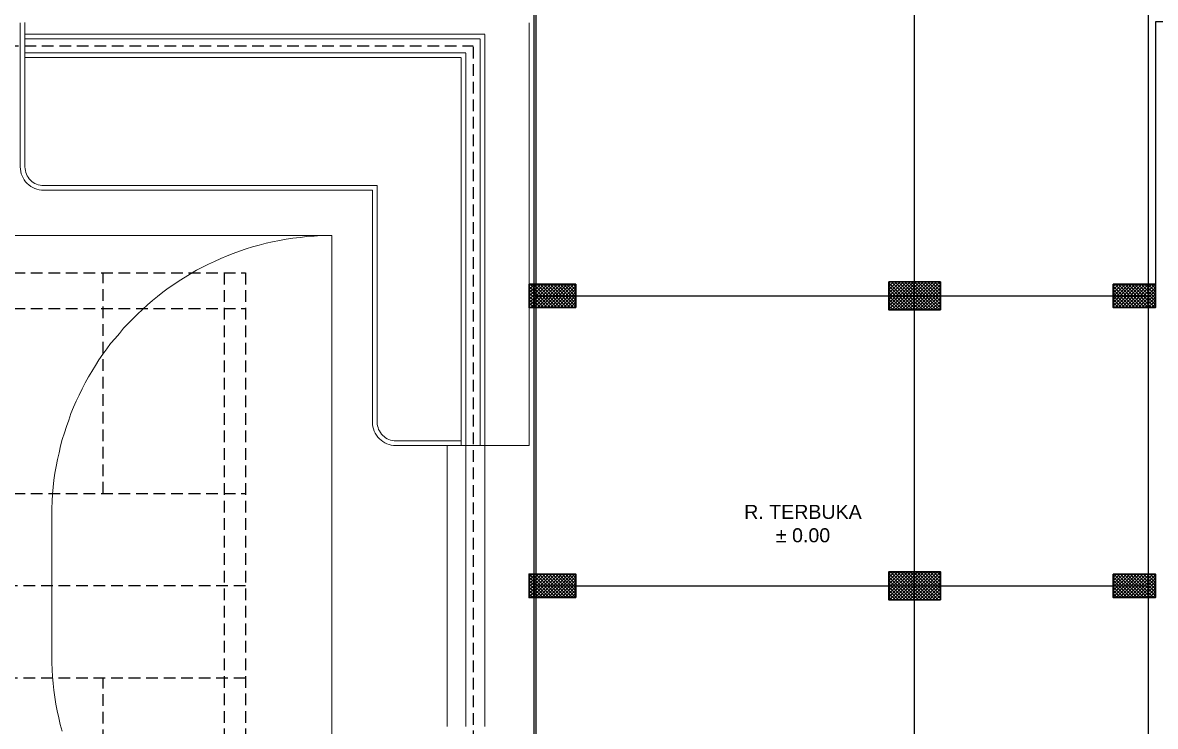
# Model space of a CAD drawing. Header units: inches. Extents: x -1 to 125, y -2 to 87.
# Drawn here: x 34.97 to 59.2, y 41.71 to 56.76 of the extents above; entities that cross this region are included whole.
import ezdxf

# ---------------------------------------------------------------- set-up
doc = ezdxf.new("R2010")
doc.units = ezdxf.units.IN
doc.header["$MEASUREMENT"] = 0
doc.linetypes.add('$0$HIDDEN', pattern=[0.375, 0.25, -0.125])
doc.linetypes.add('HelipadXX$0$Core-03$0$HIDDEN', pattern=[0.375, 0.25, -0.125])
for name, color, linetype, lineweight in [('ars', 11, 'Continuous', 0), ('KOL', 1, 'Continuous', 30), ('KOLOM', 4, 'Continuous', 9), ('lan', 7, 'Continuous', 15), ('NOT', 7, 'Continuous', 20), ('SANITAIR', 15, 'Continuous', 9)]:
    doc.layers.add(name, color=color, linetype=linetype, lineweight=lineweight)
doc.layers.add('as', color=1, linetype='Continuous', plot=False)
doc.layers.add('LANTAI', color=57, linetype='Continuous')
doc.layers.add('POLYLINE TPAK', color=4, linetype='Continuous', lineweight=20, plot=False)
doc.styles.get("Standard").update_dxf_attribs({"font": 'arial.ttf'})
pattern_1 = [(45, (0, -5), (-0.03535534, 0.03535534), []), (135, (0, -5), (-0.03535534, -0.03535534), [])]

# ---------------------------------------------------------------- blocks, each defined once
blk = doc.blocks.new('k1')
at = {"layer": 'ars'}
h = blk.add_hatch(dxfattribs=at)
h.set_pattern_fill('_USER', color=256, scale=0.05, angle=45, double=1, pattern_type=0)
h.set_pattern_definition(pattern_1)
h.paths.add_polyline_path([(-0.3, -0.55), (0.3, -0.55), (0.3, 0.55), (-0.3, 0.55)])
at = {"layer": 'KOL'}
blk.add_lwpolyline([(-0.3, -0.55), (0.3, -0.55), (0.3, 0.55), (-0.3, 0.55)], close=True, dxfattribs=at)
blk = doc.blocks.new('k3')
at = {"layer": 'ars'}
h = blk.add_hatch(dxfattribs=at)
h.set_pattern_fill('_USER', color=256, scale=0.05, angle=45, double=1, pattern_type=0)
h.set_pattern_definition([(45, (0, -5.05), (-0.03535534, 0.03535534), []), (135, (0, -5.05), (-0.03535534, -0.03535534), [])])
h.paths.add_polyline_path([(-0.25, -0.45), (0.25, -0.45), (0.25, 0.45), (-0.25, 0.45)])
at = {"layer": 'KOL'}
blk.add_lwpolyline([(-0.25, -0.45), (0.25, -0.45), (0.25, 0.45), (-0.25, 0.45)], close=True, dxfattribs=at)
blk = doc.blocks.new('k2')
at = {"layer": 'ars'}
h = blk.add_hatch(dxfattribs=at)
h.set_pattern_fill('_USER', color=256, scale=0.05, angle=45, double=1, pattern_type=0)
h.set_pattern_definition(pattern_1)
h.paths.add_polyline_path([(-0.25, -0.5), (0.25, -0.5), (0.25, 0.5), (-0.25, 0.5)])
at = {"layer": 'KOL'}
blk.add_lwpolyline([(-0.25, -0.5), (0.25, -0.5), (0.25, 0.5), (-0.25, 0.5)], close=True, dxfattribs=at)
blk = doc.blocks.new('TENIS')
at = {"linetype": 'HelipadXX$0$Core-03$0$HIDDEN'}
for points in [[(-4.533, 13.391), (-10.64, 13.391), (-10.64, 0), (-4.533, 0), (-4.533, 13.391)], [(-10.171, 13.391), (-10.171, 0)], [(-7.584, 8.667), (-7.584, 13.391)], [(-5.007, 0), (-5.007, 13.391)], [(3.051, 0), (-3.045, 0), (-3.045, 13.391), (3.051, 13.391)], [(-3.045, 13.391), (3.051, 13.391), (3.051, 0), (-3.045, 0), (-3.045, 13.391)], [(-2.588, 0), (-2.588, 13.391)], [(0, 8.667), (0, 13.391)], [(2.593, 13.391), (2.593, 0)], [(10.645, 0), (4.554, 0), (4.554, 13.391), (10.645, 13.391)], [(4.554, 13.391), (10.645, 13.391), (10.645, 0), (4.554, 0), (4.554, 13.391)], [(5.012, 0), (5.012, 13.391)], [(7.6, 8.667), (7.6, 13.391)], [(10.187, 13.391), (10.187, 0)], [(-4.533, 12.628), (-10.64, 12.628)], [(-3.045, 12.628), (3.051, 12.628)], [(4.554, 12.628), (10.645, 12.628)], [(-4.533, 8.667), (-10.64, 8.667)], [(-3.045, 8.667), (3.051, 8.667)], [(4.554, 8.667), (10.645, 8.667)], [(-10.64, 6.695), (-4.533, 6.695)], [(-6.576, 6.695), (-6.063, 6.695)], [(3.051, 6.695), (-3.045, 6.695)], [(10.645, 6.695), (4.554, 6.695)], [(-10.64, 4.718), (-4.533, 4.718)], [(-7.584, 0), (-7.584, 4.718)], [(3.051, 4.718), (-3.045, 4.718)], [(0, 0), (0, 4.718)], [(10.645, 4.718), (4.554, 4.718)], [(7.6, 0), (7.6, 4.718)], [(-10.64, 0.757), (-4.533, 0.757)], [(3.051, 0.757), (-3.045, 0.757)], [(10.645, 0.757), (4.554, 0.757)]]:
    blk.add_lwpolyline(points, dxfattribs=at)
blk = doc.blocks.new('LAP.UTAMA')
for points in [[(-12.487, 14.982), (12.503, 14.982), (12.503, 0), (-12.487, 0), (-12.487, 14.982)], [(12.503, 14.982), (12.427, 14.982), (12.274, 14.982), (12.121, 14.971), (11.969, 14.96), (11.822, 14.943), (11.669, 14.927), (11.522, 14.905), (11.38, 14.878), (11.233, 14.851), (11.092, 14.818), (10.945, 14.78), (10.803, 14.742), (10.667, 14.698), (10.525, 14.649), (10.389, 14.6), (10.258, 14.546), (10.122, 14.491), (9.991, 14.431), (9.861, 14.371), (9.73, 14.306), (9.605, 14.241), (9.479, 14.165), (9.359, 14.093), (9.234, 14.017), (9.12, 13.936), (9, 13.854), (8.885, 13.772), (8.771, 13.68), (8.662, 13.592), (8.553, 13.5), (8.449, 13.402), (8.341, 13.304), (8.242, 13.205), (8.145, 13.102), (8.046, 12.999), (7.954, 12.89), (7.861, 12.781), (7.768, 12.672), (7.687, 12.557), (7.6, 12.443), (7.518, 12.323), (7.442, 12.203), (7.365, 12.078), (7.295, 11.958), (7.224, 11.833), (7.158, 11.702), (7.093, 11.571), (7.033, 11.44), (6.973, 11.31), (6.919, 11.174), (6.87, 11.037), (6.82, 10.901), (6.777, 10.765), (6.733, 10.623), (6.695, 10.482), (6.663, 10.335), (6.63, 10.193), (6.603, 10.046), (6.576, 9.899), (6.554, 9.752), (6.537, 9.599), (6.526, 9.452), (6.515, 9.299), (6.51, 9.147), (6.51, 9.071)], [(6.51, 9.071), (6.51, 6.074)], [(6.51, 6.074), (6.51, 5.998), (6.51, 5.851), (6.515, 5.698), (6.526, 5.551), (6.537, 5.404), (6.554, 5.257), (6.576, 5.11), (6.597, 4.963), (6.624, 4.816), (6.657, 4.669), (6.69, 4.527), (6.728, 4.385)]]:
    blk.add_lwpolyline(points)
blk = doc.blocks.new('A-DAS')
for points in [[(-7.2, 43.3), (-7.2, 18.05)], [(38.15, 42.71), (6.1, 42.71), (6.1, 36.6)]]:
    blk.add_lwpolyline(points)
at = {"layer": 'as'}
for p, q in [((0.95, 15.75), (0.95, 45.55)), ((-7.15, 18.3), (-7.15, 43.05)), ((5.95, 18.25), (5.95, 43.05)), ((-7.15, 36.85), (5.95, 36.85)), ((-7.15, 30.65), (5.95, 30.65))]:
    blk.add_line(p, q, dxfattribs=at)
at = {"layer": 'as', "linetype": '$0$HIDDEN'}
for p, q in [((-39.85, 42.2), (-8.5, 42.2)), ((-8.5, 42.18), (-8.5, 19.1))]:
    blk.add_line(p, q, dxfattribs=at)
at = {"layer": 'lan'}
for p, q in [((-9.05, 27.64), (-9.05, 33.65)), ((-8.65, 27.64), (-8.65, 33.65)), ((-8.25, 27.64), (-8.25, 33.65))]:
    blk.add_line(p, q, dxfattribs=at)
for points in [[(-18.186, 42.69), (-18.186, 39.61, 0.414214), (-17.686, 39.11), (-10.65, 39.11), (-10.65, 34.15, 0.414214), (-10.15, 33.65), (-7.3, 33.65), (-7.3, 42.69)], [(-18.086, 42.7), (-18.086, 39.61, 0.414214), (-17.686, 39.21), (-10.55, 39.21), (-10.55, 34.15, 0.414214), (-10.15, 33.75), (-8.75, 33.75)]]:
    blk.add_lwpolyline(points, format="xyb", dxfattribs=at)
at = {"layer": 'POLYLINE TPAK', "color": 3}
for points in [[(24.15, 58.85), (-25.35, 58.85), (-25.35, 60.75), (-31.65, 60.75), (-31.65, 58.85), (-38.1, 58.85), (-38.1, 45.35), (-7.15, 45.35), (-7.15, 43.3), (-7.15, 15.95), (-38.1, 15.95), (-38.1, 2.45), (-31.65, 2.45), (-31.65, 0.55), (-25.35, 0.55), (-25.35, 2.45), (24.15, 2.45)], [(36.9, 15.95), (5.6, 15.95), (5.6, 18.05), (5.95, 18.05), (5.95, 43.25), (5.6, 43.25), (5.6, 45.35), (36.9, 45.35)]]:
    blk.add_lwpolyline(points, dxfattribs=at)
at = {"layer": 'SANITAIR'}
for p, q in [((-18.086, 42.45), (-8.25, 42.45)), ((-8.25, 42.44), (-8.25, 33.65)), ((-18.086, 42.35), (-8.35, 42.35)), ((-8.35, 42.34), (-8.35, 33.65)), ((-18.086, 42.05), (-8.65, 42.05)), ((-18.086, 41.95), (-8.75, 41.95)), ((-8.75, 41.94), (-8.75, 33.65)), ((-8.65, 42.04), (-8.65, 33.65))]:
    blk.add_line(p, q, dxfattribs=at)
at = {"layer": 'KOL'}
for name, p, rotation in [('k2', (-6.8, 36.85), 90), ('k1', (0.95, 36.85), 90), ('k3', (5.65, 36.85), 270), ('k2', (-6.8, 30.65), 90), ('k1', (0.95, 30.65), 90), ('k3', (5.65, 30.65), 270)]:
    blk.add_blockref(name, p, dxfattribs=dict(at, rotation=rotation))
at = {"layer": 'KOLOM'}
blk.add_blockref('LAP.UTAMA', (-24.021, 23.159), dxfattribs=at)
at = {"layer": 'LANTAI'}
blk.add_blockref('TENIS', (-24.013, 23.955), dxfattribs=at)

msp = doc.modelspace()

# ---------------------------------------------------------------- block references
msp.add_blockref('A-DAS', (53.1023, 14.0662))

# ---------------------------------------------------------------- texts
at = {"layer": 'NOT', "insert": (50.31504, 46.4479), "char_height": 0.3, "attachment_point": 1}
msp.add_mtext_dynamic_manual_height_columns('\\pi0.089526;R. TERBUKA\\P\\pi0.7678;± 0.00', width=2.6617262, gutter_width=1, heights=[0], dxfattribs=at)

doc.saveas('drawing.dxf')
